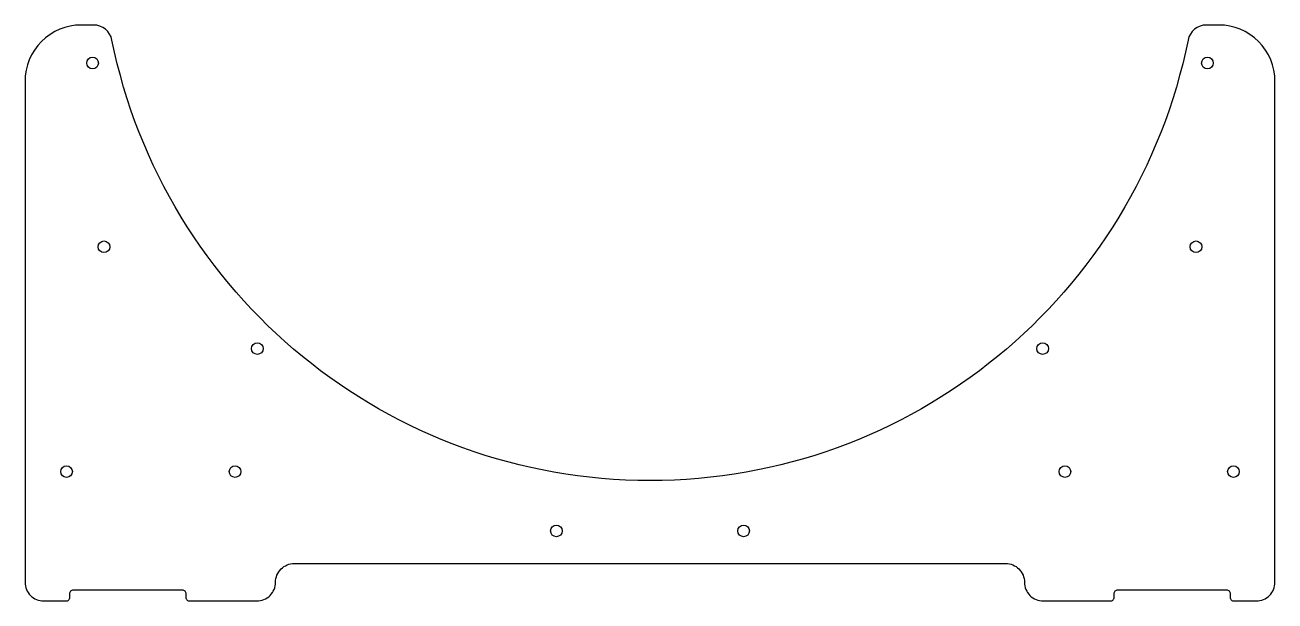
# Model space of a CAD drawing. Header units: millimetres. Extents: x -167 to 167, y -179 to -25.
import ezdxf

# ---------------------------------------------------------------- set-up
doc = ezdxf.new("R2010")
doc.units = ezdxf.units.MM
doc.layers.get('0').update_dxf_attribs({"linetype": 'CONTINUOUS'})

msp = doc.modelspace()

# ---------------------------------------------------------------- linework, layer by layer
msp.add_lwpolyline([(166.9, -40, 0.414214), (151.9, -25), (148.58, -25, 0.356993), (143.68, -29.01, -0.81827), (-143.68, -29.01, 0.356993), (-148.58, -25), (-151.9, -25, 0.414214), (-166.9, -40), (-166.9, -173.7, 0.414214), (-161.9, -178.7), (-155.95, -178.7, 0.414214), (-154.95, -177.7), (-154.95, -176.7, -0.414214), (-153.95, -175.7), (-124.95, -175.7, -0.414214), (-123.95, -176.7), (-123.95, -177.7, 0.414214), (-122.95, -178.7), (-105, -178.7, 0.414214), (-100, -173.7, -0.414214), (-95, -168.7), (95, -168.7, -0.414214), (100, -173.7, 0.414214), (105, -178.7), (122.95, -178.7, 0.414214), (123.95, -177.7), (123.95, -176.7, -0.414214), (124.95, -175.7), (153.95, -175.7, -0.414214), (154.95, -176.7), (154.95, -177.7, 0.414214), (155.95, -178.7), (161.9, -178.7, 0.414214), (166.9, -173.7)], format="xyb", close=True)
for centre in [(-148.86, -35.14), (148.86, -35.14), (-145.81, -84.18), (145.81, -84.18), (-104.86, -111.35), (104.86, -111.35), (-155.81, -144.18), (-110.81, -144.18), (110.81, -144.18), (155.81, -144.18), (-25, -160), (25, -160)]:
    msp.add_circle(centre, 1.55)

doc.saveas('drawing.dxf')
